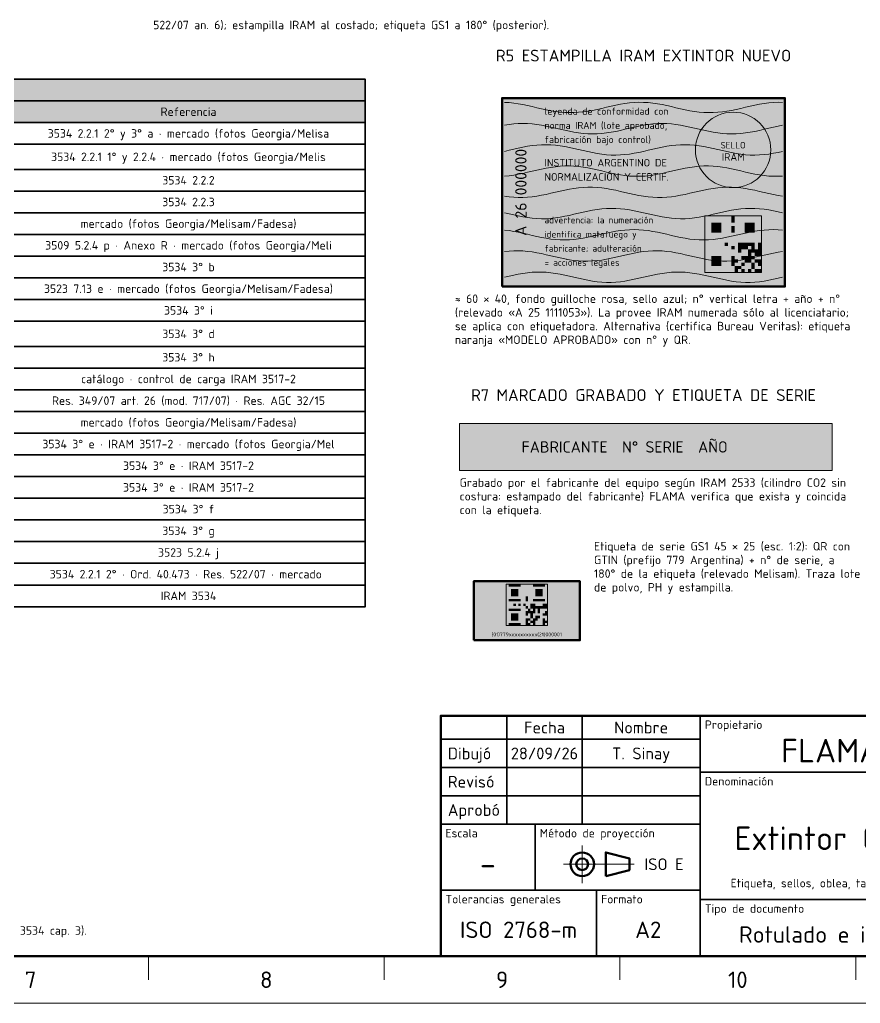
# Model space of a CAD drawing. Header units: millimetres. Extents: x 0 to 2382, y 0 to 420.
# Drawn here: x 2107.7 to 2286, y 0 to 208.6 of the extents above; entities that cross this region are included whole.
import ezdxf
from ezdxf.enums import TextEntityAlignment as Align

# ---------------------------------------------------------------- set-up
doc = ezdxf.new("R2010")
doc.units = ezdxf.units.MM
doc.linetypes.add('IRAM-F-TRAZO-PUNTO', pattern=[20, 15, -2, 1, -2])
for name, color, linetype, lineweight in [('01-VISIBLE', 7, 'CONTINUOUS', 70), ('03-EJE', 1, 'IRAM-F-TRAZO-PUNTO', 18), ('06-TEXTO', 7, 'CONTINUOUS', 25), ('07-RECUADRO', 7, 'CONTINUOUS', 70), ('08-FINA', 5, 'CONTINUOUS', 18), ('10-ROTULO', 7, 'CONTINUOUS', 35), ('11-TEXTO-ROTULO', 7, 'CONTINUOUS', 25), ('13-GRAFICA', 30, 'CONTINUOUS', 18)]:
    doc.layers.add(name, color=color, linetype=linetype, lineweight=lineweight)
doc.styles.add('ISO3098', font='isocpeur.ttf')

msp = doc.modelspace()

# ---------------------------------------------------------------- hatches: boundary and pattern name
at = {"layer": '13-GRAFICA', "true_color": 0x191919}
h = msp.add_hatch(color=7, dxfattribs=at)
h.dxf.hatch_style = 1
h.paths.add_polyline_path([(2181, 191.4), (2181, 196), (1819, 196), (1819, 191.4)])
at = {"layer": '13-GRAFICA', "true_color": 0xf7c8d7}
h = msp.add_hatch(color=7, dxfattribs=at)
h.dxf.hatch_style = 1
h.paths.add_polyline_path([(2270, 152), (2270, 192), (2210, 192), (2210, 152)])
at = {"layer": '13-GRAFICA', "true_color": 0xe8e8e8}
h = msp.add_hatch(color=7, dxfattribs=at)
h.dxf.hatch_style = 1
h.paths.add_polyline_path([(2181, 186.8), (2181, 191.4), (1819, 191.4), (1819, 186.8)])
at = {"layer": '13-GRAFICA', "true_color": 0x005eaa}
h = msp.add_hatch(color=7, dxfattribs=at)
h.dxf.hatch_style = 1
h.paths.add_polyline_path([(2267, 181), (2266.996, 180.738), (2266.983, 180.477), (2266.961, 180.216), (2266.932, 179.956), (2266.893, 179.697), (2266.846, 179.439), (2266.791, 179.183), (2266.727, 178.929), (2266.656, 178.678), (2266.575, 178.428), (2266.487, 178.182), (2266.391, 177.939), (2266.287, 177.698), (2266.175, 177.462), (2266.055, 177.229), (2265.928, 177), (2265.794, 176.775), (2265.652, 176.555), (2265.503, 176.34), (2265.347, 176.13), (2265.184, 175.925), (2265.015, 175.725), (2264.839, 175.531), (2264.657, 175.343), (2264.469, 175.161), (2264.275, 174.985), (2264.075, 174.816), (2263.87, 174.653), (2263.66, 174.497), (2263.445, 174.348), (2263.225, 174.206), (2263, 174.072), (2262.771, 173.945), (2262.538, 173.825), (2262.302, 173.713), (2262.061, 173.609), (2261.818, 173.513), (2261.572, 173.425), (2261.322, 173.344), (2261.071, 173.273), (2260.817, 173.209), (2260.561, 173.154), (2260.303, 173.107), (2260.044, 173.068), (2259.784, 173.039), (2259.523, 173.017), (2259.262, 173.004), (2259, 173), (2258.738, 173.004), (2258.477, 173.017), (2258.216, 173.039), (2257.956, 173.068), (2257.697, 173.107), (2257.439, 173.154), (2257.183, 173.209), (2256.929, 173.273), (2256.678, 173.344), (2256.428, 173.425), (2256.182, 173.513), (2255.939, 173.609), (2255.698, 173.713), (2255.462, 173.825), (2255.229, 173.945), (2255, 174.072), (2254.775, 174.206), (2254.555, 174.348), (2254.34, 174.497), (2254.13, 174.653), (2253.925, 174.816), (2253.725, 174.985), (2253.531, 175.161), (2253.343, 175.343), (2253.161, 175.531), (2252.985, 175.725), (2252.816, 175.925), (2252.653, 176.13), (2252.497, 176.34), (2252.348, 176.555), (2252.206, 176.775), (2252.072, 177), (2251.945, 177.229), (2251.825, 177.462), (2251.713, 177.698), (2251.609, 177.939), (2251.513, 178.182), (2251.425, 178.428), (2251.344, 178.678), (2251.273, 178.929), (2251.209, 179.183), (2251.154, 179.439), (2251.107, 179.697), (2251.068, 179.956), (2251.039, 180.216), (2251.017, 180.477), (2251.004, 180.738), (2251, 181), (2251.004, 181.262), (2251.017, 181.523), (2251.039, 181.784), (2251.068, 182.044), (2251.107, 182.303), (2251.154, 182.561), (2251.209, 182.817), (2251.273, 183.071), (2251.344, 183.322), (2251.425, 183.572), (2251.513, 183.818), (2251.609, 184.061), (2251.713, 184.302), (2251.825, 184.538), (2251.945, 184.771), (2252.072, 185), (2252.206, 185.225), (2252.348, 185.445), (2252.497, 185.66), (2252.653, 185.87), (2252.816, 186.075), (2252.985, 186.275), (2253.161, 186.469), (2253.343, 186.657), (2253.531, 186.839), (2253.725, 187.015), (2253.925, 187.184), (2254.13, 187.347), (2254.34, 187.503), (2254.555, 187.652), (2254.775, 187.794), (2255, 187.928), (2255.229, 188.055), (2255.462, 188.175), (2255.698, 188.287), (2255.939, 188.391), (2256.182, 188.487), (2256.428, 188.575), (2256.678, 188.656), (2256.929, 188.727), (2257.183, 188.791), (2257.439, 188.846), (2257.697, 188.893), (2257.956, 188.932), (2258.216, 188.961), (2258.477, 188.983), (2258.738, 188.996), (2259, 189), (2259.262, 188.996), (2259.523, 188.983), (2259.784, 188.961), (2260.044, 188.932), (2260.303, 188.893), (2260.561, 188.846), (2260.817, 188.791), (2261.071, 188.727), (2261.322, 188.656), (2261.572, 188.575), (2261.818, 188.487), (2262.061, 188.391), (2262.302, 188.287), (2262.538, 188.175), (2262.771, 188.055), (2263, 187.928), (2263.225, 187.794), (2263.445, 187.652), (2263.66, 187.503), (2263.87, 187.347), (2264.075, 187.184), (2264.275, 187.015), (2264.469, 186.839), (2264.657, 186.657), (2264.839, 186.469), (2265.015, 186.275), (2265.184, 186.075), (2265.347, 185.87), (2265.503, 185.66), (2265.652, 185.445), (2265.794, 185.225), (2265.928, 185), (2266.055, 184.771), (2266.175, 184.538), (2266.287, 184.302), (2266.391, 184.061), (2266.487, 183.818), (2266.575, 183.572), (2266.656, 183.322), (2266.727, 183.071), (2266.791, 182.817), (2266.846, 182.561), (2266.893, 182.303), (2266.932, 182.044), (2266.961, 181.784), (2266.983, 181.523), (2266.996, 181.262)])
at = {"layer": '13-GRAFICA', "true_color": 0xffffff}
h = msp.add_hatch(color=7, dxfattribs=at)
h.dxf.hatch_style = 1
h.paths.add_polyline_path([(2265, 155), (2265, 167), (2253, 167), (2253, 155)])
at = {"layer": '13-GRAFICA', "true_color": 0x191919}
h = msp.add_hatch(color=7, dxfattribs=at)
h.dxf.hatch_style = 1
h.paths.add_polyline_path([(2253, 167), (2253.706, 167), (2253.706, 166.294), (2253.706, 162.765), (2253.706, 162.059), (2253, 162.059)])
h = msp.add_hatch(color=7, dxfattribs=at)
h.dxf.hatch_style = 1
h.paths.add_polyline_path([(2257.235, 167), (2257.235, 166.294), (2253.706, 166.294), (2253.706, 167)])
h = msp.add_hatch(color=7, dxfattribs=at)
h.dxf.hatch_style = 1
h.paths.add_polyline_path([(2257.941, 167), (2257.941, 162.059), (2257.235, 162.059), (2257.235, 162.765), (2257.235, 166.294), (2257.235, 167)])
h = msp.add_hatch(color=7, dxfattribs=at)
h.dxf.hatch_style = 1
h.paths.add_polyline_path([(2259.353, 166.294), (2259.353, 167), (2258.647, 167), (2258.647, 166.294)])
h = msp.add_hatch(color=7, dxfattribs=at)
h.dxf.hatch_style = 1
h.paths.add_polyline_path([(2260.059, 167), (2260.765, 167), (2260.765, 166.294), (2260.765, 162.765), (2260.765, 162.059), (2260.059, 162.059)])
h = msp.add_hatch(color=7, dxfattribs=at)
h.dxf.hatch_style = 1
h.paths.add_polyline_path([(2264.294, 167), (2264.294, 166.294), (2260.765, 166.294), (2260.765, 167)])
h = msp.add_hatch(color=7, dxfattribs=at)
h.dxf.hatch_style = 1
h.paths.add_polyline_path([(2265, 167), (2265, 162.059), (2264.294, 162.059), (2264.294, 162.765), (2264.294, 166.294), (2264.294, 167)])
h = msp.add_hatch(color=7, dxfattribs=at)
h.dxf.hatch_style = 1
h.paths.add_polyline_path([(2256.529, 163.471), (2254.412, 163.471), (2254.412, 165.588), (2256.529, 165.588)])
h = msp.add_hatch(color=7, dxfattribs=at)
h.dxf.hatch_style = 1
h.paths.add_polyline_path([(2259.353, 165.588), (2259.353, 166.294), (2258.647, 166.294), (2258.647, 165.588)])
h = msp.add_hatch(color=7, dxfattribs=at)
h.dxf.hatch_style = 1
h.paths.add_polyline_path([(2259.353, 164.176), (2259.353, 164.882), (2258.647, 164.882), (2258.647, 164.176)])
h = msp.add_hatch(color=7, dxfattribs=at)
h.dxf.hatch_style = 1
h.paths.add_polyline_path([(2263.588, 163.471), (2261.471, 163.471), (2261.471, 165.588), (2263.588, 165.588)])
h = msp.add_hatch(color=7, dxfattribs=at)
h.dxf.hatch_style = 1
h.paths.add_polyline_path([(2253.706, 162.059), (2253.706, 162.765), (2257.235, 162.765), (2257.235, 162.059)])
h = msp.add_hatch(color=7, dxfattribs=at)
h.dxf.hatch_style = 1
h.paths.add_polyline_path([(2259.353, 163.471), (2259.353, 164.176), (2258.647, 164.176), (2258.647, 163.471)])
h = msp.add_hatch(color=7, dxfattribs=at)
h.dxf.hatch_style = 1
h.paths.add_polyline_path([(2260.765, 162.059), (2260.765, 162.765), (2264.294, 162.765), (2264.294, 162.059)])
h = msp.add_hatch(color=7, dxfattribs=at)
h.dxf.hatch_style = 1
h.paths.add_polyline_path([(2257.941, 160.647), (2257.941, 161.353), (2257.235, 161.353), (2257.235, 160.647)])
h = msp.add_hatch(color=7, dxfattribs=at)
h.dxf.hatch_style = 1
h.paths.add_polyline_path([(2259.353, 159.941), (2259.353, 160.647), (2258.647, 160.647), (2258.647, 159.941)])
h = msp.add_hatch(color=7, dxfattribs=at)
h.dxf.hatch_style = 1
h.paths.add_polyline_path([(2260.765, 160.647), (2260.765, 161.353), (2260.059, 161.353), (2260.059, 160.647)])
h = msp.add_hatch(color=7, dxfattribs=at)
h.dxf.hatch_style = 1
h.paths.add_polyline_path([(2260.765, 159.941), (2260.765, 160.647), (2260.059, 160.647), (2260.059, 159.941)])
h = msp.add_hatch(color=7, dxfattribs=at)
h.dxf.hatch_style = 1
h.paths.add_polyline_path([(2261.471, 160.647), (2261.471, 161.353), (2260.765, 161.353), (2260.765, 160.647)])
h = msp.add_hatch(color=7, dxfattribs=at)
h.dxf.hatch_style = 1
h.paths.add_polyline_path([(2261.471, 159.941), (2261.471, 160.647), (2260.765, 160.647), (2260.765, 159.941)])
h = msp.add_hatch(color=7, dxfattribs=at)
h.dxf.hatch_style = 1
h.paths.add_polyline_path([(2262.176, 160.647), (2262.176, 161.353), (2261.471, 161.353), (2261.471, 160.647)])
h = msp.add_hatch(color=7, dxfattribs=at)
h.dxf.hatch_style = 1
h.paths.add_polyline_path([(2262.176, 159.941), (2262.176, 160.647), (2261.471, 160.647), (2261.471, 159.941)])
h = msp.add_hatch(color=7, dxfattribs=at)
h.dxf.hatch_style = 1
h.paths.add_polyline_path([(2262.882, 160.647), (2262.882, 161.353), (2262.176, 161.353), (2262.176, 160.647)])
h = msp.add_hatch(color=7, dxfattribs=at)
h.dxf.hatch_style = 1
h.paths.add_polyline_path([(2263.588, 160.647), (2263.588, 161.353), (2262.882, 161.353), (2262.882, 160.647)])
h = msp.add_hatch(color=7, dxfattribs=at)
h.dxf.hatch_style = 1
h.paths.add_polyline_path([(2263.588, 159.941), (2263.588, 160.647), (2262.882, 160.647), (2262.882, 159.941)])
h = msp.add_hatch(color=7, dxfattribs=at)
h.dxf.hatch_style = 1
h.paths.add_polyline_path([(2265, 160.647), (2265, 161.353), (2264.294, 161.353), (2264.294, 160.647)])
h = msp.add_hatch(color=7, dxfattribs=at)
h.dxf.hatch_style = 1
h.paths.add_polyline_path([(2265, 159.941), (2265, 160.647), (2264.294, 160.647), (2264.294, 159.941)])
h = msp.add_hatch(color=7, dxfattribs=at)
h.dxf.hatch_style = 1
h.paths.add_polyline_path([(2253, 159.941), (2253.706, 159.941), (2253.706, 159.235), (2253.706, 155.706), (2253.706, 155), (2253, 155)])
h = msp.add_hatch(color=7, dxfattribs=at)
h.dxf.hatch_style = 1
h.paths.add_polyline_path([(2257.235, 159.941), (2257.235, 159.235), (2253.706, 159.235), (2253.706, 159.941)])
h = msp.add_hatch(color=7, dxfattribs=at)
h.dxf.hatch_style = 1
h.paths.add_polyline_path([(2257.941, 159.941), (2257.941, 155), (2257.235, 155), (2257.235, 155.706), (2257.235, 159.235), (2257.235, 159.941)])
h = msp.add_hatch(color=7, dxfattribs=at)
h.dxf.hatch_style = 1
h.paths.add_polyline_path([(2260.765, 159.235), (2260.765, 159.941), (2260.059, 159.941), (2260.059, 159.235)])
h = msp.add_hatch(color=7, dxfattribs=at)
h.dxf.hatch_style = 1
h.paths.add_polyline_path([(2262.882, 159.235), (2262.882, 159.941), (2262.176, 159.941), (2262.176, 159.235)])
h = msp.add_hatch(color=7, dxfattribs=at)
h.dxf.hatch_style = 1
h.paths.add_polyline_path([(2262.882, 158.529), (2262.882, 159.235), (2262.176, 159.235), (2262.176, 158.529)])
h = msp.add_hatch(color=7, dxfattribs=at)
h.dxf.hatch_style = 1
h.paths.add_polyline_path([(2263.588, 159.235), (2263.588, 159.941), (2262.882, 159.941), (2262.882, 159.235)])
h = msp.add_hatch(color=7, dxfattribs=at)
h.dxf.hatch_style = 1
h.paths.add_polyline_path([(2264.294, 159.235), (2264.294, 159.941), (2263.588, 159.941), (2263.588, 159.235)])
h = msp.add_hatch(color=7, dxfattribs=at)
h.dxf.hatch_style = 1
h.paths.add_polyline_path([(2264.294, 158.529), (2264.294, 159.235), (2263.588, 159.235), (2263.588, 158.529)])
h = msp.add_hatch(color=7, dxfattribs=at)
h.dxf.hatch_style = 1
h.paths.add_polyline_path([(2265, 159.235), (2265, 159.941), (2264.294, 159.941), (2264.294, 159.235)])
h = msp.add_hatch(color=7, dxfattribs=at)
h.dxf.hatch_style = 1
h.paths.add_polyline_path([(2265, 158.529), (2265, 159.235), (2264.294, 159.235), (2264.294, 158.529)])
h = msp.add_hatch(color=7, dxfattribs=at)
h.dxf.hatch_style = 1
h.paths.add_polyline_path([(2256.529, 156.412), (2254.412, 156.412), (2254.412, 158.529), (2256.529, 158.529)])
h = msp.add_hatch(color=7, dxfattribs=at)
h.dxf.hatch_style = 1
h.paths.add_polyline_path([(2259.353, 157.824), (2259.353, 158.529), (2258.647, 158.529), (2258.647, 157.824)])
h = msp.add_hatch(color=7, dxfattribs=at)
h.dxf.hatch_style = 1
h.paths.add_polyline_path([(2259.353, 157.118), (2259.353, 157.824), (2258.647, 157.824), (2258.647, 157.118)])
h = msp.add_hatch(color=7, dxfattribs=at)
h.dxf.hatch_style = 1
h.paths.add_polyline_path([(2259.353, 156.412), (2259.353, 157.118), (2258.647, 157.118), (2258.647, 156.412)])
h = msp.add_hatch(color=7, dxfattribs=at)
h.dxf.hatch_style = 1
h.paths.add_polyline_path([(2260.059, 157.118), (2260.059, 157.824), (2259.353, 157.824), (2259.353, 157.118)])
h = msp.add_hatch(color=7, dxfattribs=at)
h.dxf.hatch_style = 1
h.paths.add_polyline_path([(2261.471, 157.824), (2261.471, 158.529), (2260.765, 158.529), (2260.765, 157.824)])
h = msp.add_hatch(color=7, dxfattribs=at)
h.dxf.hatch_style = 1
h.paths.add_polyline_path([(2261.471, 156.412), (2261.471, 157.118), (2260.765, 157.118), (2260.765, 156.412)])
h = msp.add_hatch(color=7, dxfattribs=at)
h.dxf.hatch_style = 1
h.paths.add_polyline_path([(2262.176, 157.824), (2262.176, 158.529), (2261.471, 158.529), (2261.471, 157.824)])
h = msp.add_hatch(color=7, dxfattribs=at)
h.dxf.hatch_style = 1
h.paths.add_polyline_path([(2262.176, 157.118), (2262.176, 157.824), (2261.471, 157.824), (2261.471, 157.118)])
h = msp.add_hatch(color=7, dxfattribs=at)
h.dxf.hatch_style = 1
h.paths.add_polyline_path([(2262.882, 157.824), (2262.882, 158.529), (2262.176, 158.529), (2262.176, 157.824)])
h = msp.add_hatch(color=7, dxfattribs=at)
h.dxf.hatch_style = 1
h.paths.add_polyline_path([(2262.882, 157.118), (2262.882, 157.824), (2262.176, 157.824), (2262.176, 157.118)])
h = msp.add_hatch(color=7, dxfattribs=at)
h.dxf.hatch_style = 1
h.paths.add_polyline_path([(2263.588, 157.824), (2263.588, 158.529), (2262.882, 158.529), (2262.882, 157.824)])
h = msp.add_hatch(color=7, dxfattribs=at)
h.dxf.hatch_style = 1
h.paths.add_polyline_path([(2263.588, 156.412), (2263.588, 157.118), (2262.882, 157.118), (2262.882, 156.412)])
h = msp.add_hatch(color=7, dxfattribs=at)
h.dxf.hatch_style = 1
h.paths.add_polyline_path([(2264.294, 157.118), (2264.294, 157.824), (2263.588, 157.824), (2263.588, 157.118)])
h = msp.add_hatch(color=7, dxfattribs=at)
h.dxf.hatch_style = 1
h.paths.add_polyline_path([(2265, 157.118), (2265, 157.824), (2264.294, 157.824), (2264.294, 157.118)])
h = msp.add_hatch(color=7, dxfattribs=at)
h.dxf.hatch_style = 1
h.paths.add_polyline_path([(2265, 156.412), (2265, 157.118), (2264.294, 157.118), (2264.294, 156.412)])
h = msp.add_hatch(color=7, dxfattribs=at)
h.dxf.hatch_style = 1
h.paths.add_polyline_path([(2253.706, 155), (2253.706, 155.706), (2257.235, 155.706), (2257.235, 155)])
h = msp.add_hatch(color=7, dxfattribs=at)
h.dxf.hatch_style = 1
h.paths.add_polyline_path([(2260.059, 155.706), (2260.059, 156.412), (2259.353, 156.412), (2259.353, 155.706)])
h = msp.add_hatch(color=7, dxfattribs=at)
h.dxf.hatch_style = 1
h.paths.add_polyline_path([(2260.059, 155), (2260.059, 155.706), (2259.353, 155.706), (2259.353, 155)])
h = msp.add_hatch(color=7, dxfattribs=at)
h.dxf.hatch_style = 1
h.paths.add_polyline_path([(2260.765, 155.706), (2260.765, 156.412), (2260.059, 156.412), (2260.059, 155.706)])
h = msp.add_hatch(color=7, dxfattribs=at)
h.dxf.hatch_style = 1
h.paths.add_polyline_path([(2261.471, 155), (2261.471, 155.706), (2260.765, 155.706), (2260.765, 155)])
h = msp.add_hatch(color=7, dxfattribs=at)
h.dxf.hatch_style = 1
h.paths.add_polyline_path([(2262.882, 155), (2262.882, 155.706), (2262.176, 155.706), (2262.176, 155)])
h = msp.add_hatch(color=7, dxfattribs=at)
h.dxf.hatch_style = 1
h.paths.add_polyline_path([(2263.588, 155.706), (2263.588, 156.412), (2262.882, 156.412), (2262.882, 155.706)])
h = msp.add_hatch(color=7, dxfattribs=at)
h.dxf.hatch_style = 1
h.paths.add_polyline_path([(2264.294, 155), (2264.294, 155.706), (2263.588, 155.706), (2263.588, 155)])
h = msp.add_hatch(color=7, dxfattribs=at)
h.dxf.hatch_style = 1
h.paths.add_polyline_path([(2265, 155), (2265, 155.706), (2264.294, 155.706), (2264.294, 155)])
at = {"layer": '13-GRAFICA', "true_color": 0xb21820}
h = msp.add_hatch(color=7, dxfattribs=at)
h.dxf.hatch_style = 1
h.paths.add_polyline_path([(2280, 113), (2280, 123), (2201, 123), (2201, 113)])
at = {"layer": '13-GRAFICA', "true_color": 0xffffff}
h = msp.add_hatch(color=7, dxfattribs=at)
h.dxf.hatch_style = 1
h.paths.add_polyline_path([(2226.5, 77), (2226.5, 89.5), (2204, 89.5), (2204, 77)])
h = msp.add_hatch(color=7, dxfattribs=at)
h.dxf.hatch_style = 1
h.paths.add_polyline_path([(2219.625, 80.125), (2219.625, 88.875), (2210.875, 88.875), (2210.875, 80.125)])
at = {"layer": '13-GRAFICA', "true_color": 0x191919}
h = msp.add_hatch(color=7, dxfattribs=at)
h.dxf.hatch_style = 1
h.paths.add_polyline_path([(2210.875, 88.875), (2211.39, 88.875), (2211.39, 88.36), (2211.39, 85.787), (2211.39, 85.272), (2210.875, 85.272)])
h = msp.add_hatch(color=7, dxfattribs=at)
h.dxf.hatch_style = 1
h.paths.add_polyline_path([(2213.963, 88.875), (2213.963, 88.36), (2211.39, 88.36), (2211.39, 88.875)])
h = msp.add_hatch(color=7, dxfattribs=at)
h.dxf.hatch_style = 1
h.paths.add_polyline_path([(2213.449, 86.301), (2211.904, 86.301), (2211.904, 87.846), (2213.449, 87.846)])
h = msp.add_hatch(color=7, dxfattribs=at)
h.dxf.hatch_style = 1
h.paths.add_polyline_path([(2214.478, 88.875), (2214.478, 85.272), (2213.963, 85.272), (2213.963, 85.787), (2213.963, 88.36), (2213.963, 88.875)])
h = msp.add_hatch(color=7, dxfattribs=at)
h.dxf.hatch_style = 1
h.paths.add_polyline_path([(2216.022, 88.875), (2216.537, 88.875), (2216.537, 88.36), (2216.537, 85.787), (2216.537, 85.272), (2216.022, 85.272)])
h = msp.add_hatch(color=7, dxfattribs=at)
h.dxf.hatch_style = 1
h.paths.add_polyline_path([(2219.11, 88.875), (2219.11, 88.36), (2216.537, 88.36), (2216.537, 88.875)])
h = msp.add_hatch(color=7, dxfattribs=at)
h.dxf.hatch_style = 1
h.paths.add_polyline_path([(2218.596, 86.301), (2217.051, 86.301), (2217.051, 87.846), (2218.596, 87.846)])
h = msp.add_hatch(color=7, dxfattribs=at)
h.dxf.hatch_style = 1
h.paths.add_polyline_path([(2219.625, 88.875), (2219.625, 85.272), (2219.11, 85.272), (2219.11, 85.787), (2219.11, 88.36), (2219.11, 88.875)])
h = msp.add_hatch(color=7, dxfattribs=at)
h.dxf.hatch_style = 1
h.paths.add_polyline_path([(2211.39, 85.272), (2211.39, 85.787), (2213.963, 85.787), (2213.963, 85.272)])
h = msp.add_hatch(color=7, dxfattribs=at)
h.dxf.hatch_style = 1
h.paths.add_polyline_path([(2215.507, 85.787), (2215.507, 86.301), (2214.993, 86.301), (2214.993, 85.787)])
h = msp.add_hatch(color=7, dxfattribs=at)
h.dxf.hatch_style = 1
h.paths.add_polyline_path([(2215.507, 85.272), (2215.507, 85.787), (2214.993, 85.787), (2214.993, 85.272)])
h = msp.add_hatch(color=7, dxfattribs=at)
h.dxf.hatch_style = 1
h.paths.add_polyline_path([(2216.537, 85.272), (2216.537, 85.787), (2219.11, 85.787), (2219.11, 85.272)])
h = msp.add_hatch(color=7, dxfattribs=at)
h.dxf.hatch_style = 1
h.paths.add_polyline_path([(2210.875, 83.728), (2211.39, 83.728), (2211.39, 83.213), (2211.39, 80.64), (2211.39, 80.125), (2210.875, 80.125)])
h = msp.add_hatch(color=7, dxfattribs=at)
h.dxf.hatch_style = 1
h.paths.add_polyline_path([(2213.963, 83.728), (2213.963, 83.213), (2211.39, 83.213), (2211.39, 83.728)])
h = msp.add_hatch(color=7, dxfattribs=at)
h.dxf.hatch_style = 1
h.paths.add_polyline_path([(2212.934, 84.243), (2212.934, 84.757), (2212.419, 84.757), (2212.419, 84.243)])
h = msp.add_hatch(color=7, dxfattribs=at)
h.dxf.hatch_style = 1
h.paths.add_polyline_path([(2213.963, 84.243), (2213.963, 84.757), (2213.449, 84.757), (2213.449, 84.243)])
h = msp.add_hatch(color=7, dxfattribs=at)
h.dxf.hatch_style = 1
h.paths.add_polyline_path([(2214.478, 83.728), (2214.478, 80.125), (2213.963, 80.125), (2213.963, 80.64), (2213.963, 83.213), (2213.963, 83.728)])
h = msp.add_hatch(color=7, dxfattribs=at)
h.dxf.hatch_style = 1
h.paths.add_polyline_path([(2214.993, 84.243), (2214.993, 84.757), (2214.478, 84.757), (2214.478, 84.243)])
h = msp.add_hatch(color=7, dxfattribs=at)
h.dxf.hatch_style = 1
h.paths.add_polyline_path([(2215.507, 83.728), (2215.507, 84.243), (2214.993, 84.243), (2214.993, 83.728)])
h = msp.add_hatch(color=7, dxfattribs=at)
h.dxf.hatch_style = 1
h.paths.add_polyline_path([(2216.022, 83.213), (2216.022, 83.728), (2215.507, 83.728), (2215.507, 83.213)])
h = msp.add_hatch(color=7, dxfattribs=at)
h.dxf.hatch_style = 1
h.paths.add_polyline_path([(2216.537, 84.243), (2216.537, 84.757), (2216.022, 84.757), (2216.022, 84.243)])
h = msp.add_hatch(color=7, dxfattribs=at)
h.dxf.hatch_style = 1
h.paths.add_polyline_path([(2216.537, 83.728), (2216.537, 84.243), (2216.022, 84.243), (2216.022, 83.728)])
h = msp.add_hatch(color=7, dxfattribs=at)
h.dxf.hatch_style = 1
h.paths.add_polyline_path([(2217.051, 84.243), (2217.051, 84.757), (2216.537, 84.757), (2216.537, 84.243)])
h = msp.add_hatch(color=7, dxfattribs=at)
h.dxf.hatch_style = 1
h.paths.add_polyline_path([(2217.051, 83.728), (2217.051, 84.243), (2216.537, 84.243), (2216.537, 83.728)])
h = msp.add_hatch(color=7, dxfattribs=at)
h.dxf.hatch_style = 1
h.paths.add_polyline_path([(2217.051, 83.213), (2217.051, 83.728), (2216.537, 83.728), (2216.537, 83.213)])
h = msp.add_hatch(color=7, dxfattribs=at)
h.dxf.hatch_style = 1
h.paths.add_polyline_path([(2217.566, 83.728), (2217.566, 84.243), (2217.051, 84.243), (2217.051, 83.728)])
h = msp.add_hatch(color=7, dxfattribs=at)
h.dxf.hatch_style = 1
h.paths.add_polyline_path([(2218.081, 83.728), (2218.081, 84.243), (2217.566, 84.243), (2217.566, 83.728)])
h = msp.add_hatch(color=7, dxfattribs=at)
h.dxf.hatch_style = 1
h.paths.add_polyline_path([(2218.081, 83.213), (2218.081, 83.728), (2217.566, 83.728), (2217.566, 83.213)])
h = msp.add_hatch(color=7, dxfattribs=at)
h.dxf.hatch_style = 1
h.paths.add_polyline_path([(2218.596, 83.728), (2218.596, 84.243), (2218.081, 84.243), (2218.081, 83.728)])
h = msp.add_hatch(color=7, dxfattribs=at)
h.dxf.hatch_style = 1
h.paths.add_polyline_path([(2219.11, 84.243), (2219.11, 84.757), (2218.596, 84.757), (2218.596, 84.243)])
h = msp.add_hatch(color=7, dxfattribs=at)
h.dxf.hatch_style = 1
h.paths.add_polyline_path([(2219.11, 83.728), (2219.11, 84.243), (2218.596, 84.243), (2218.596, 83.728)])
h = msp.add_hatch(color=7, dxfattribs=at)
h.dxf.hatch_style = 1
h.paths.add_polyline_path([(2219.625, 84.243), (2219.625, 84.757), (2219.11, 84.757), (2219.11, 84.243)])
h = msp.add_hatch(color=7, dxfattribs=at)
h.dxf.hatch_style = 1
h.paths.add_polyline_path([(2219.625, 83.728), (2219.625, 84.243), (2219.11, 84.243), (2219.11, 83.728)])
h = msp.add_hatch(color=7, dxfattribs=at)
h.dxf.hatch_style = 1
h.paths.add_polyline_path([(2213.449, 81.154), (2211.904, 81.154), (2211.904, 82.699), (2213.449, 82.699)])
h = msp.add_hatch(color=7, dxfattribs=at)
h.dxf.hatch_style = 1
h.paths.add_polyline_path([(2215.507, 82.699), (2215.507, 83.213), (2214.993, 83.213), (2214.993, 82.699)])
h = msp.add_hatch(color=7, dxfattribs=at)
h.dxf.hatch_style = 1
h.paths.add_polyline_path([(2215.507, 82.184), (2215.507, 82.699), (2214.993, 82.699), (2214.993, 82.184)])
h = msp.add_hatch(color=7, dxfattribs=at)
h.dxf.hatch_style = 1
h.paths.add_polyline_path([(2215.507, 81.154), (2215.507, 81.669), (2214.993, 81.669), (2214.993, 81.154)])
h = msp.add_hatch(color=7, dxfattribs=at)
h.dxf.hatch_style = 1
h.paths.add_polyline_path([(2216.022, 82.699), (2216.022, 83.213), (2215.507, 83.213), (2215.507, 82.699)])
h = msp.add_hatch(color=7, dxfattribs=at)
h.dxf.hatch_style = 1
h.paths.add_polyline_path([(2216.022, 81.154), (2216.022, 81.669), (2215.507, 81.669), (2215.507, 81.154)])
h = msp.add_hatch(color=7, dxfattribs=at)
h.dxf.hatch_style = 1
h.paths.add_polyline_path([(2216.537, 82.699), (2216.537, 83.213), (2216.022, 83.213), (2216.022, 82.699)])
h = msp.add_hatch(color=7, dxfattribs=at)
h.dxf.hatch_style = 1
h.paths.add_polyline_path([(2216.537, 82.184), (2216.537, 82.699), (2216.022, 82.699), (2216.022, 82.184)])
h = msp.add_hatch(color=7, dxfattribs=at)
h.dxf.hatch_style = 1
h.paths.add_polyline_path([(2216.537, 81.669), (2216.537, 82.184), (2216.022, 82.184), (2216.022, 81.669)])
h = msp.add_hatch(color=7, dxfattribs=at)
h.dxf.hatch_style = 1
h.paths.add_polyline_path([(2217.051, 82.699), (2217.051, 83.213), (2216.537, 83.213), (2216.537, 82.699)])
h = msp.add_hatch(color=7, dxfattribs=at)
h.dxf.hatch_style = 1
h.paths.add_polyline_path([(2217.051, 81.154), (2217.051, 81.669), (2216.537, 81.669), (2216.537, 81.154)])
h = msp.add_hatch(color=7, dxfattribs=at)
h.dxf.hatch_style = 1
h.paths.add_polyline_path([(2217.566, 81.669), (2217.566, 82.184), (2217.051, 82.184), (2217.051, 81.669)])
h = msp.add_hatch(color=7, dxfattribs=at)
h.dxf.hatch_style = 1
h.paths.add_polyline_path([(2217.566, 81.154), (2217.566, 81.669), (2217.051, 81.669), (2217.051, 81.154)])
h = msp.add_hatch(color=7, dxfattribs=at)
h.dxf.hatch_style = 1
h.paths.add_polyline_path([(2218.081, 82.699), (2218.081, 83.213), (2217.566, 83.213), (2217.566, 82.699)])
h = msp.add_hatch(color=7, dxfattribs=at)
h.dxf.hatch_style = 1
h.paths.add_polyline_path([(2218.081, 81.669), (2218.081, 82.184), (2217.566, 82.184), (2217.566, 81.669)])
h = msp.add_hatch(color=7, dxfattribs=at)
h.dxf.hatch_style = 1
h.paths.add_polyline_path([(2219.11, 82.184), (2219.11, 82.699), (2218.596, 82.699), (2218.596, 82.184)])
h = msp.add_hatch(color=7, dxfattribs=at)
h.dxf.hatch_style = 1
h.paths.add_polyline_path([(2219.11, 81.154), (2219.11, 81.669), (2218.596, 81.669), (2218.596, 81.154)])
h = msp.add_hatch(color=7, dxfattribs=at)
h.dxf.hatch_style = 1
h.paths.add_polyline_path([(2219.625, 82.699), (2219.625, 83.213), (2219.11, 83.213), (2219.11, 82.699)])
h = msp.add_hatch(color=7, dxfattribs=at)
h.dxf.hatch_style = 1
h.paths.add_polyline_path([(2219.625, 82.184), (2219.625, 82.699), (2219.11, 82.699), (2219.11, 82.184)])
h = msp.add_hatch(color=7, dxfattribs=at)
h.dxf.hatch_style = 1
h.paths.add_polyline_path([(2211.39, 80.125), (2211.39, 80.64), (2213.963, 80.64), (2213.963, 80.125)])
h = msp.add_hatch(color=7, dxfattribs=at)
h.dxf.hatch_style = 1
h.paths.add_polyline_path([(2215.507, 80.64), (2215.507, 81.154), (2214.993, 81.154), (2214.993, 80.64)])
h = msp.add_hatch(color=7, dxfattribs=at)
h.dxf.hatch_style = 1
h.paths.add_polyline_path([(2215.507, 80.125), (2215.507, 80.64), (2214.993, 80.64), (2214.993, 80.125)])
h = msp.add_hatch(color=7, dxfattribs=at)
h.dxf.hatch_style = 1
h.paths.add_polyline_path([(2216.022, 80.125), (2216.022, 80.64), (2215.507, 80.64), (2215.507, 80.125)])
h = msp.add_hatch(color=7, dxfattribs=at)
h.dxf.hatch_style = 1
h.paths.add_polyline_path([(2216.537, 80.64), (2216.537, 81.154), (2216.022, 81.154), (2216.022, 80.64)])
h = msp.add_hatch(color=7, dxfattribs=at)
h.dxf.hatch_style = 1
h.paths.add_polyline_path([(2217.051, 80.64), (2217.051, 81.154), (2216.537, 81.154), (2216.537, 80.64)])
h = msp.add_hatch(color=7, dxfattribs=at)
h.dxf.hatch_style = 1
h.paths.add_polyline_path([(2217.051, 80.125), (2217.051, 80.64), (2216.537, 80.64), (2216.537, 80.125)])
h = msp.add_hatch(color=7, dxfattribs=at)
h.dxf.hatch_style = 1
h.paths.add_polyline_path([(2219.11, 80.64), (2219.11, 81.154), (2218.596, 81.154), (2218.596, 80.64)])
h = msp.add_hatch(color=7, dxfattribs=at)
h.dxf.hatch_style = 1
h.paths.add_polyline_path([(2219.11, 80.125), (2219.11, 80.64), (2218.596, 80.64), (2218.596, 80.125)])
h = msp.add_hatch(color=7, dxfattribs=at)
h.dxf.hatch_style = 1
h.paths.add_polyline_path([(2219.625, 80.64), (2219.625, 81.154), (2219.11, 81.154), (2219.11, 80.64)])

# ---------------------------------------------------------------- linework, layer by layer
at = {"layer": '01-VISIBLE'}
for points in [[(2210, 152), (2270, 152), (2270, 192), (2210, 192)], [(2204, 77), (2226.5, 77), (2226.5, 89.5), (2204, 89.5)], [(2232, 27), (2237, 28.25), (2237, 30.75), (2232, 32)]]:
    msp.add_lwpolyline(points, close=True, dxfattribs=at)
for radius in [2.5, 1.25]:
    msp.add_circle((2227, 29.5), radius, dxfattribs=at)
at = {"layer": '03-EJE'}
for p, q in [((2227, 25.5), (2227, 33.5)), ((2223, 29.5), (2238.5, 29.5))]:
    msp.add_line(p, q, dxfattribs=at)
at = {"layer": '07-RECUADRO'}
for points in [[(1813, 10), (2372, 10), (2372, 410), (1813, 410)], [(2197, 10), (2372, 10), (2372, 61), (2197, 61)]]:
    msp.add_lwpolyline(points, close=True, dxfattribs=at)
at = {"layer": '08-FINA'}
for p, q in [((2135, 10), (2135, 5)), ((2185, 10), (2185, 5)), ((2235, 10), (2235, 5)), ((2285, 10), (2285, 5))]:
    msp.add_line(p, q, dxfattribs=at)
for points in [[(1788, 0), (2382, 0), (2382, 420), (1788, 420)], [(2253, 155), (2265, 155), (2265, 167), (2253, 167)], [(2201, 113), (2280, 113), (2280, 123), (2201, 123)], [(2210.875, 80.125), (2219.625, 80.125), (2219.625, 88.875), (2210.875, 88.875)]]:
    msp.add_lwpolyline(points, close=True, dxfattribs=at)
msp.add_circle((2259, 181), 8, dxfattribs=at)
at = {"layer": '10-ROTULO'}
for points in [[(1819, 191.4), (2181, 191.4), (2181, 196), (1819, 196)], [(2106, 186.8), (2181, 186.8), (2181, 191.4), (2106, 191.4)], [(2106, 182.2), (2181, 182.2), (2181, 186.8), (2106, 186.8)], [(2106, 176.86), (2181, 176.86), (2181, 182.2), (2106, 182.2)], [(2106, 172.26), (2181, 172.26), (2181, 176.86), (2106, 176.86)], [(2106, 167.66), (2181, 167.66), (2181, 172.26), (2106, 172.26)], [(2106, 163.06), (2181, 163.06), (2181, 167.66), (2106, 167.66)], [(2106, 158.46), (2181, 158.46), (2181, 163.06), (2106, 163.06)], [(2106, 153.86), (2181, 153.86), (2181, 158.46), (2106, 158.46)], [(2106, 149.26), (2181, 149.26), (2181, 153.86), (2106, 153.86)], [(2106, 144.66), (2181, 144.66), (2181, 149.26), (2106, 149.26)], [(2106, 139.32), (2181, 139.32), (2181, 144.66), (2106, 144.66)], [(2106, 134.72), (2181, 134.72), (2181, 139.32), (2106, 139.32)], [(2106, 130.12), (2181, 130.12), (2181, 134.72), (2106, 134.72)], [(2106, 125.52), (2181, 125.52), (2181, 130.12), (2106, 130.12)], [(2106, 120.92), (2181, 120.92), (2181, 125.52), (2106, 125.52)], [(2106, 116.32), (2181, 116.32), (2181, 120.92), (2106, 120.92)], [(2106, 111.72), (2181, 111.72), (2181, 116.32), (2106, 116.32)], [(2106, 107.12), (2181, 107.12), (2181, 111.72), (2106, 111.72)], [(2106, 102.52), (2181, 102.52), (2181, 107.12), (2106, 107.12)], [(2106, 97.92), (2181, 97.92), (2181, 102.52), (2106, 102.52)], [(2106, 93.32), (2181, 93.32), (2181, 97.92), (2106, 97.92)], [(2106, 88.72), (2181, 88.72), (2181, 93.32), (2106, 93.32)], [(2106, 84.12), (2181, 84.12), (2181, 88.72), (2106, 88.72)], [(2197, 56), (2211, 56), (2211, 61), (2197, 61)], [(2211, 56), (2227, 56), (2227, 61), (2211, 61)], [(2227, 56), (2252, 56), (2252, 61), (2227, 61)], [(2252, 49), (2322, 49), (2322, 61), (2252, 61)], [(2197, 50), (2211, 50), (2211, 56), (2197, 56)], [(2211, 50), (2227, 50), (2227, 56), (2211, 56)], [(2227, 50), (2252, 50), (2252, 56), (2227, 56)], [(2197, 44), (2211, 44), (2211, 50), (2197, 50)], [(2211, 44), (2227, 44), (2227, 50), (2211, 50)], [(2227, 44), (2252, 44), (2252, 50), (2227, 50)], [(2252, 22), (2322, 22), (2322, 49), (2252, 49)], [(2197, 38), (2211, 38), (2211, 44), (2197, 44)], [(2211, 38), (2227, 38), (2227, 44), (2211, 44)], [(2227, 38), (2252, 38), (2252, 44), (2227, 44)], [(2197, 24), (2217, 24), (2217, 38), (2197, 38)], [(2217, 24), (2252, 24), (2252, 38), (2217, 38)], [(2197, 10), (2230, 10), (2230, 24), (2197, 24)], [(2230, 10), (2252, 10), (2252, 24), (2230, 24)], [(2252, 10), (2322, 10), (2322, 22), (2252, 22)]]:
    msp.add_lwpolyline(points, close=True, dxfattribs=at)
at = {"layer": '13-GRAFICA', "true_color": 0xe196b4}
for points in [[(2210.5, 191.088), (2211.483, 191.031), (2212.467, 190.929), (2213.45, 190.786), (2214.433, 190.609), (2215.417, 190.406), (2216.4, 190.184), (2217.383, 189.955), (2218.367, 189.727), (2219.35, 189.511), (2220.333, 189.317), (2221.317, 189.153), (2222.3, 189.025), (2223.283, 188.941), (2224.267, 188.902), (2225.25, 188.912), (2226.233, 188.969), (2227.217, 189.071), (2228.2, 189.214), (2229.183, 189.391), (2230.167, 189.594), (2231.15, 189.816), (2232.133, 190.045), (2233.117, 190.273), (2234.1, 190.489), (2235.083, 190.683), (2236.067, 190.847), (2237.05, 190.975), (2238.033, 191.059), (2239.017, 191.098), (2240, 191.088), (2240.983, 191.031), (2241.967, 190.929), (2242.95, 190.786), (2243.933, 190.609), (2244.917, 190.406), (2245.9, 190.184), (2246.883, 189.955), (2247.867, 189.727), (2248.85, 189.511), (2249.833, 189.317), (2250.817, 189.153), (2251.8, 189.025), (2252.783, 188.941), (2253.767, 188.902), (2254.75, 188.912), (2255.733, 188.969), (2256.717, 189.071), (2257.7, 189.214), (2258.683, 189.391), (2259.667, 189.594), (2260.65, 189.816), (2261.633, 190.045), (2262.617, 190.273), (2263.6, 190.489), (2264.583, 190.683), (2265.567, 190.847), (2266.55, 190.975), (2267.533, 191.059), (2268.517, 191.098), (2269.5, 191.088)], [(2210.5, 186.223), (2211.483, 186.379), (2212.467, 186.498), (2213.45, 186.572), (2214.433, 186.6), (2215.417, 186.58), (2216.4, 186.512), (2217.383, 186.4), (2218.367, 186.249), (2219.35, 186.065), (2220.333, 185.857), (2221.317, 185.633), (2222.3, 185.403), (2223.283, 185.177), (2224.267, 184.966), (2225.25, 184.777), (2226.233, 184.621), (2227.217, 184.502), (2228.2, 184.428), (2229.183, 184.4), (2230.167, 184.42), (2231.15, 184.488), (2232.133, 184.6), (2233.117, 184.751), (2234.1, 184.935), (2235.083, 185.143), (2236.067, 185.367), (2237.05, 185.597), (2238.033, 185.823), (2239.017, 186.034), (2240, 186.223), (2240.983, 186.379), (2241.967, 186.498), (2242.95, 186.572), (2243.933, 186.6), (2244.917, 186.58), (2245.9, 186.512), (2246.883, 186.4), (2247.867, 186.249), (2248.85, 186.065), (2249.833, 185.857), (2250.817, 185.633), (2251.8, 185.403), (2252.783, 185.177), (2253.767, 184.966), (2254.75, 184.777), (2255.733, 184.621), (2256.717, 184.502), (2257.7, 184.428), (2258.683, 184.4), (2259.667, 184.42), (2260.65, 184.488), (2261.633, 184.6), (2262.617, 184.751), (2263.6, 184.935), (2264.583, 185.143), (2265.567, 185.367), (2266.55, 185.597), (2267.533, 185.823), (2268.517, 186.034), (2269.5, 186.223)], [(2210.5, 180.693), (2211.483, 180.919), (2212.467, 181.149), (2213.45, 181.372), (2214.433, 181.579), (2215.417, 181.761), (2216.4, 181.91), (2217.383, 182.018), (2218.367, 182.083), (2219.35, 182.099), (2220.333, 182.068), (2221.317, 181.991), (2222.3, 181.869), (2223.283, 181.71), (2224.267, 181.52), (2225.25, 181.307), (2226.233, 181.081), (2227.217, 180.851), (2228.2, 180.628), (2229.183, 180.421), (2230.167, 180.239), (2231.15, 180.09), (2232.133, 179.982), (2233.117, 179.917), (2234.1, 179.901), (2235.083, 179.932), (2236.067, 180.009), (2237.05, 180.131), (2238.033, 180.29), (2239.017, 180.48), (2240, 180.693), (2240.983, 180.919), (2241.967, 181.149), (2242.95, 181.372), (2243.933, 181.579), (2244.917, 181.761), (2245.9, 181.91), (2246.883, 182.018), (2247.867, 182.083), (2248.85, 182.099), (2249.833, 182.068), (2250.817, 181.991), (2251.8, 181.869), (2252.783, 181.71), (2253.767, 181.52), (2254.75, 181.307), (2255.733, 181.081), (2256.717, 180.851), (2257.7, 180.628), (2258.683, 180.421), (2259.667, 180.239), (2260.65, 180.09), (2261.633, 179.982), (2262.617, 179.917), (2263.6, 179.901), (2264.583, 179.932), (2265.567, 180.009), (2266.55, 180.131), (2267.533, 180.29), (2268.517, 180.48), (2269.5, 180.693)], [(2210.5, 175.445), (2211.483, 175.533), (2212.467, 175.663), (2213.45, 175.83), (2214.433, 176.026), (2215.417, 176.243), (2216.4, 176.471), (2217.383, 176.7), (2218.367, 176.921), (2219.35, 177.123), (2220.333, 177.298), (2221.317, 177.438), (2222.3, 177.537), (2223.283, 177.591), (2224.267, 177.597), (2225.25, 177.555), (2226.233, 177.467), (2227.217, 177.337), (2228.2, 177.17), (2229.183, 176.974), (2230.167, 176.757), (2231.15, 176.529), (2232.133, 176.3), (2233.117, 176.079), (2234.1, 175.877), (2235.083, 175.702), (2236.067, 175.562), (2237.05, 175.463), (2238.033, 175.409), (2239.017, 175.403), (2240, 175.445), (2240.983, 175.533), (2241.967, 175.663), (2242.95, 175.83), (2243.933, 176.026), (2244.917, 176.243), (2245.9, 176.471), (2246.883, 176.7), (2247.867, 176.921), (2248.85, 177.123), (2249.833, 177.298), (2250.817, 177.438), (2251.8, 177.537), (2252.783, 177.591), (2253.767, 177.597), (2254.75, 177.555), (2255.733, 177.467), (2256.717, 177.337), (2257.7, 177.17), (2258.683, 176.974), (2259.667, 176.757), (2260.65, 176.529), (2261.633, 176.3), (2262.617, 176.079), (2263.6, 175.877), (2264.583, 175.702), (2265.567, 175.562), (2266.55, 175.463), (2267.533, 175.409), (2268.517, 175.403), (2269.5, 175.445)], [(2210.5, 171.168), (2211.483, 171.036), (2212.467, 170.947), (2213.45, 170.904), (2214.433, 170.909), (2215.417, 170.961), (2216.4, 171.059), (2217.383, 171.198), (2218.367, 171.372), (2219.35, 171.573), (2220.333, 171.794), (2221.317, 172.023), (2222.3, 172.251), (2223.283, 172.468), (2224.267, 172.665), (2225.25, 172.832), (2226.233, 172.964), (2227.217, 173.053), (2228.2, 173.096), (2229.183, 173.091), (2230.167, 173.039), (2231.15, 172.941), (2232.133, 172.802), (2233.117, 172.628), (2234.1, 172.427), (2235.083, 172.206), (2236.067, 171.977), (2237.05, 171.749), (2238.033, 171.532), (2239.017, 171.335), (2240, 171.168), (2240.983, 171.036), (2241.967, 170.947), (2242.95, 170.904), (2243.933, 170.909), (2244.917, 170.961), (2245.9, 171.059), (2246.883, 171.198), (2247.867, 171.372), (2248.85, 171.573), (2249.833, 171.794), (2250.817, 172.023), (2251.8, 172.251), (2252.783, 172.468), (2253.767, 172.665), (2254.75, 172.832), (2255.733, 172.964), (2256.717, 173.053), (2257.7, 173.096), (2258.683, 173.091), (2259.667, 173.039), (2260.65, 172.941), (2261.633, 172.802), (2262.617, 172.628), (2263.6, 172.427), (2264.583, 172.206), (2265.567, 171.977), (2266.55, 171.749), (2267.533, 171.532), (2268.517, 171.335), (2269.5, 171.168)], [(2210.5, 167.655), (2211.483, 167.425), (2212.467, 167.199), (2213.45, 166.985), (2214.433, 166.795), (2215.417, 166.635), (2216.4, 166.512), (2217.383, 166.433), (2218.367, 166.401), (2219.35, 166.416), (2220.333, 166.479), (2221.317, 166.587), (2222.3, 166.734), (2223.283, 166.915), (2224.267, 167.122), (2225.25, 167.345), (2226.233, 167.575), (2227.217, 167.801), (2228.2, 168.015), (2229.183, 168.205), (2230.167, 168.365), (2231.15, 168.488), (2232.133, 168.567), (2233.117, 168.599), (2234.1, 168.584), (2235.083, 168.521), (2236.067, 168.413), (2237.05, 168.266), (2238.033, 168.085), (2239.017, 167.878), (2240, 167.655), (2240.983, 167.425), (2241.967, 167.199), (2242.95, 166.985), (2243.933, 166.795), (2244.917, 166.635), (2245.9, 166.512), (2246.883, 166.433), (2247.867, 166.401), (2248.85, 166.416), (2249.833, 166.479), (2250.817, 166.587), (2251.8, 166.734), (2252.783, 166.915), (2253.767, 167.122), (2254.75, 167.345), (2255.733, 167.575), (2256.717, 167.801), (2257.7, 168.015), (2258.683, 168.205), (2259.667, 168.365), (2260.65, 168.488), (2261.633, 168.567), (2262.617, 168.599), (2263.6, 168.584), (2264.583, 168.521), (2265.567, 168.413), (2266.55, 168.266), (2267.533, 168.085), (2268.517, 167.878), (2269.5, 167.655)], [(2210.5, 164), (2211.483, 163.883), (2212.467, 163.728), (2213.45, 163.54), (2214.433, 163.329), (2215.417, 163.104), (2216.4, 162.874), (2217.383, 162.649), (2218.367, 162.44), (2219.35, 162.256), (2220.333, 162.103), (2221.317, 161.991), (2222.3, 161.922), (2223.283, 161.9), (2224.267, 161.926), (2225.25, 162), (2226.233, 162.117), (2227.217, 162.272), (2228.2, 162.46), (2229.183, 162.671), (2230.167, 162.896), (2231.15, 163.126), (2232.133, 163.351), (2233.117, 163.56), (2234.1, 163.744), (2235.083, 163.897), (2236.067, 164.009), (2237.05, 164.078), (2238.033, 164.1), (2239.017, 164.074), (2240, 164), (2240.983, 163.883), (2241.967, 163.728), (2242.95, 163.54), (2243.933, 163.329), (2244.917, 163.104), (2245.9, 162.874), (2246.883, 162.649), (2247.867, 162.44), (2248.85, 162.256), (2249.833, 162.103), (2250.817, 161.991), (2251.8, 161.922), (2252.783, 161.9), (2253.767, 161.926), (2254.75, 162), (2255.733, 162.117), (2256.717, 162.272), (2257.7, 162.46), (2258.683, 162.671), (2259.667, 162.896), (2260.65, 163.126), (2261.633, 163.351), (2262.617, 163.56), (2263.6, 163.744), (2264.583, 163.897), (2265.567, 164.009), (2266.55, 164.078), (2267.533, 164.1), (2268.517, 164.074), (2269.5, 164)], [(2210.5, 159.426), (2211.483, 159.529), (2212.467, 159.587), (2213.45, 159.598), (2214.433, 159.561), (2215.417, 159.478), (2216.4, 159.351), (2217.383, 159.188), (2218.367, 158.994), (2219.35, 158.779), (2220.333, 158.552), (2221.317, 158.322), (2222.3, 158.1), (2223.283, 157.896), (2224.267, 157.718), (2225.25, 157.574), (2226.233, 157.471), (2227.217, 157.413), (2228.2, 157.402), (2229.183, 157.439), (2230.167, 157.522), (2231.15, 157.649), (2232.133, 157.812), (2233.117, 158.006), (2234.1, 158.221), (2235.083, 158.448), (2236.067, 158.678), (2237.05, 158.9), (2238.033, 159.104), (2239.017, 159.282), (2240, 159.426), (2240.983, 159.529), (2241.967, 159.587), (2242.95, 159.598), (2243.933, 159.561), (2244.917, 159.478), (2245.9, 159.351), (2246.883, 159.188), (2247.867, 158.994), (2248.85, 158.779), (2249.833, 158.552), (2250.817, 158.322), (2251.8, 158.1), (2252.783, 157.896), (2253.767, 157.718), (2254.75, 157.574), (2255.733, 157.471), (2256.717, 157.413), (2257.7, 157.402), (2258.683, 157.439), (2259.667, 157.522), (2260.65, 157.649), (2261.633, 157.812), (2262.617, 158.006), (2263.6, 158.221), (2264.583, 158.448), (2265.567, 158.678), (2266.55, 158.9), (2267.533, 159.104), (2268.517, 159.282), (2269.5, 159.426)], [(2210.5, 154), (2211.483, 154.229), (2212.467, 154.447), (2213.45, 154.647), (2214.433, 154.817), (2215.417, 154.953), (2216.4, 155.046), (2217.383, 155.094), (2218.367, 155.094), (2219.35, 155.046), (2220.333, 154.953), (2221.317, 154.817), (2222.3, 154.647), (2223.283, 154.447), (2224.267, 154.229), (2225.25, 154), (2226.233, 153.771), (2227.217, 153.553), (2228.2, 153.353), (2229.183, 153.183), (2230.167, 153.047), (2231.15, 152.954), (2232.133, 152.906), (2233.117, 152.906), (2234.1, 152.954), (2235.083, 153.047), (2236.067, 153.183), (2237.05, 153.353), (2238.033, 153.553), (2239.017, 153.771), (2240, 154), (2240.983, 154.229), (2241.967, 154.447), (2242.95, 154.647), (2243.933, 154.817), (2244.917, 154.953), (2245.9, 155.046), (2246.883, 155.094), (2247.867, 155.094), (2248.85, 155.046), (2249.833, 154.953), (2250.817, 154.817), (2251.8, 154.647), (2252.783, 154.447), (2253.767, 154.229), (2254.75, 154), (2255.733, 153.771), (2256.717, 153.553), (2257.7, 153.353), (2258.683, 153.183), (2259.667, 153.047), (2260.65, 152.954), (2261.633, 152.906), (2262.617, 152.906), (2263.6, 152.954), (2264.583, 153.047), (2265.567, 153.183), (2266.55, 153.353), (2267.533, 153.553), (2268.517, 153.771), (2269.5, 154)]]:
    msp.add_lwpolyline(points, dxfattribs=at)

# ---------------------------------------------------------------- texts
at = {"layer": '06-TEXTO', "style": 'ISO3098'}
for s, height, p in [('522/07 an. 6); estampilla IRAM al costado; etiqueta GS1 a 180° (posterior).', 1.8, (2178, 207.5)), ('R5 ESTAMPILLA IRAM EXTINTOR NUEVO', 2.5, (2240, 201)), ('Referencia', 1.8, (2143.5, 189.1)), ('3534 2.2.1 2° y 3° a · mercado (fotos Georgia/Melisa', 1.8, (2143.5, 184.5)), ('3534 2.2.1 1° y 2.2.4 · mercado (fotos Georgia/Melis', 1.8, (2143.5, 179.53)), ('3534 2.2.2', 1.8, (2143.5, 174.56)), ('3534 2.2.3', 1.8, (2143.5, 169.96)), ('mercado (fotos Georgia/Melisam/Fadesa)', 1.8, (2143.5, 165.36)), ('3509 5.2.4 p · Anexo R · mercado (fotos Georgia/Meli', 1.8, (2143.5, 160.76)), ('3534 3° b', 1.8, (2143.5, 156.16)), ('3523 7.13 e · mercado (fotos Georgia/Melisam/Fadesa)', 1.8, (2143.5, 151.56)), ('3534 3° i', 1.8, (2143.5, 146.96)), ('3534 3° d', 1.8, (2143.5, 141.99)), ('3534 3° h', 1.8, (2143.5, 137.02)), ('catálogo · control de carga IRAM 3517-2', 1.8, (2143.5, 132.42)), ('R7 MARCADO GRABADO Y ETIQUETA DE SERIE', 2.5, (2240, 129)), ('Res. 349/07 art. 26 (mod. 717/07) · Res. AGC 32/15', 1.8, (2143.5, 127.82)), ('mercado (fotos Georgia/Melisam/Fadesa)', 1.8, (2143.5, 123.22)), ('3534 3° e · IRAM 3517-2 · mercado (fotos Georgia/Mel', 1.8, (2143.5, 118.62)), ('3534 3° e · IRAM 3517-2', 1.8, (2143.5, 114.02)), ('3534 3° e · IRAM 3517-2', 1.8, (2143.5, 109.42)), ('3534 3° f', 1.8, (2143.5, 104.82)), ('3534 3° g', 1.8, (2143.5, 100.22)), ('3523 5.2.4 j', 1.8, (2143.5, 95.62)), ('3534 2.2.1 2° · Ord. 40.473 · Res. 522/07 · mercado ', 1.8, (2143.5, 91.02)), ('IRAM 3534', 1.8, (2143.5, 86.42)), ('7', 3.5, (2110, 5)), ('8', 3.5, (2160, 5)), ('9', 3.5, (2210, 5)), ('10', 3.5, (2260, 5))]:
    msp.add_text(s, height=height, dxfattribs=at).set_placement(p, align=Align.MIDDLE_CENTER)
for s, p in [('≈ 60 × 40, fondo guilloche rosa, sello azul; n° vertical letra + año + n°', (2200, 148)), ('(relevado «A 25 1111053»). La provee IRAM numerada sólo al licenciatario;', (2200, 145.1)), ('se aplica con etiquetadora. Alternativa (certifica Bureau Veritas): etiqueta', (2200, 142.2)), ('naranja «MODELO APROBADO» con n° y QR.', (2200, 139.3)), ('Grabado por el fabricante del equipo según IRAM 2533 (cilindro CO2 sin', (2201, 109)), ('costura: estampado del fabricante) FLAMA verifica que exista y coincida', (2201, 106.1)), ('con la etiqueta.', (2201, 103.2)), ('Etiqueta de serie GS1 45 × 25 (esc. 1:2): QR con', (2229.5, 95.5)), ('GTIN (prefijo 779 Argentina) + n° de serie, a', (2229.5, 92.6)), ('180° de la etiqueta (relevado Melisam). Traza lote', (2229.5, 89.7)), ('de polvo, PH y estampilla.', (2229.5, 86.8)), ('Letra de instrucciones 6,5 mm (IRAM 3534 2.2.4.3: masa total ≥ 9 kg: 6,5-10 mm); mayúsculas IRAM 4503, color en contraste. Ubic.: C panel central ≤ 108°, I/D alas, P pie. Vinilo laminado ensayado a adherencia ≥ 0,35 N/mm y abrasión 100 pasadas (IRAM 3534 cap. 3).', (1819, 14))]:
    msp.add_text(s, height=1.8, dxfattribs=at).set_placement(p, align=Align.BOTTOM_LEFT)
at = {"layer": '11-TEXTO-ROTULO', "style": 'ISO3098'}
for s, height, p in [('Fecha', 2.5, (2219, 58.5)), ('Nombre', 2.5, (2239.5, 58.5)), ('28/09/26', 2.5, (2219, 53)), ('T. Sinay', 2.5, (2239.5, 53)), ('FLAMA S.A.', 5, (2287, 53.6)), ('Extintor CO2 2 kg', 5, (2287, 35)), ('-', 5, (2207, 29.6)), ('Etiqueta, sellos, oblea, tarjeta, precinto y marcado', 1.8, (2287, 25.5)), ('ISO 2768-m', 3.5, (2213.5, 15.6)), ('A2', 3.5, (2241, 15.6)), ('Rotulado e identificación', 3.5, (2287, 14.6))]:
    msp.add_text(s, height=height, dxfattribs=at).set_placement(p, align=Align.MIDDLE_CENTER)
for s, p in [('Propietario', (2253, 60)), ('Denominación', (2253, 48)), ('Escala', (2198, 37)), ('Método de proyección', (2218, 37)), ('Tolerancias generales', (2198, 23)), ('Formato', (2231, 23)), ('Tipo de documento', (2253, 21))]:
    msp.add_text(s, height=1.8, dxfattribs=at).set_placement(p, align=Align.TOP_LEFT)
for s, p in [('Dibujó', (2198.5, 53)), ('Revisó', (2198.5, 47)), ('Aprobó', (2198.5, 41))]:
    msp.add_text(s, height=2.5, dxfattribs=at).set_placement(p, align=Align.MIDDLE_LEFT)
msp.add_text('ISO E', height=2.5, dxfattribs=at).set_placement((2248.5, 29.5), align=Align.MIDDLE_RIGHT)
at = {"layer": '13-GRAFICA', "style": 'ISO3098'}
for s, height, p in [('leyenda de conformidad con', 1.5, (2219, 188)), ('norma IRAM (lote aprobado,', 1.5, (2219, 185)), ('fabricación bajo control)', 1.5, (2219, 182)), ('advertencia: la numeración', 1.4, (2219, 165)), ('identifica matafuego y', 1.4, (2219, 162)), ('fabricante; adulteración', 1.4, (2219, 159)), ('= acciones legales', 1.4, (2219, 156))]:
    msp.add_text(s, height=height, dxfattribs=at).set_placement(p, align=Align.BOTTOM_LEFT)
at = {"layer": '13-GRAFICA', "true_color": 0xffffff, "style": 'ISO3098'}
for s, height, p in [('SELLO', 1.4, (2259, 182)), ('IRAM', 1.6, (2259, 179.5))]:
    msp.add_text(s, height=height, dxfattribs=at).set_placement(p, align=Align.MIDDLE_CENTER)
at = {"layer": '13-GRAFICA', "true_color": 0xc81e2d, "style": 'ISO3098'}
msp.add_text('A 26 000000', height=2.4, rotation=90, dxfattribs=at).set_placement((2214, 172), align=Align.MIDDLE_CENTER)
at = {"layer": '13-GRAFICA', "true_color": 0x005eaa, "style": 'ISO3098'}
for s, p in [('INSTITUTO ARGENTINO DE', (2219, 177)), ('NORMALIZACIÓN Y CERTIF.', (2219, 174))]:
    msp.add_text(s, height=1.6, dxfattribs=at).set_placement(p, align=Align.BOTTOM_LEFT)
at = {"layer": '13-GRAFICA', "true_color": 0x5a0a0f, "style": 'ISO3098'}
msp.add_text('FABRICANTE  N° SERIE  AÑO', height=2.4, dxfattribs=at).set_placement((2236, 118), align=Align.MIDDLE_CENTER)
at = {"layer": '13-GRAFICA', "style": 'ISO3098'}
msp.add_text('(01)779xxxxxxxxxx(21)000001', height=0.8, dxfattribs=at).set_placement((2215.25, 77.6), align=Align.BOTTOM_CENTER)

doc.saveas('drawing.dxf')
